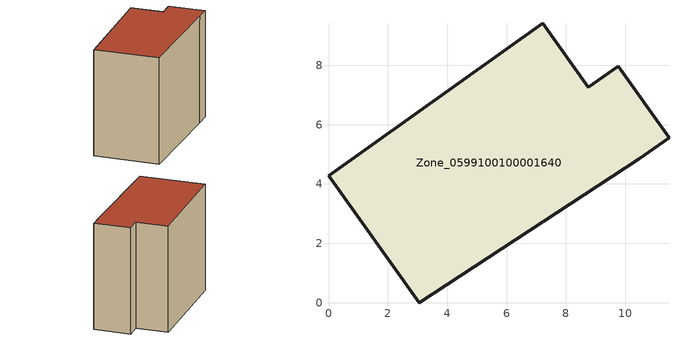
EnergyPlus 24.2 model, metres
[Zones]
Zone_0599100100001640
 floor ground (C_G): 3.06,0 0,4.28 7.22,9.41 8.76,7.26 9.76,7.97 11.47,5.56 10.47,4.85 z0
 wall outside (C_F): 0,4.28 3.06,0 10.47,4.85 11.47,5.56 9.76,7.97 8.76,7.26 7.22,9.41 0,4.28 z0:8.79
 roof outside (C_R): 3.06,0 10.47,4.85 11.47,5.56 9.76,7.97 8.76,7.26 7.22,9.41 0,4.28 z8.79
[BUILDING]
Pand.0599100100001640: North Axis=0; Terrain=City; Loads Convergence Tolerance Value=0.04; Temperature Convergence Tolerance Value=0.4; Solar Distribution=FullExterior; Maximum Number of Warmup Days=25; Minimum Number of Warmup Days=1
[Site:Location]
Rotterdam.The.Hague.AP_ZH_NLD Design_Conditions: Latitude=51.96; Longitude=4.45; Time Zone=1; Elevation=-4.5
[SITE:GROUNDTEMPERATURE:BUILDINGSURFACE]
18, 18, 18, 18, 18, 18, 18, 18, 18, 18, 18, 18
[MATERIAL] Thermal Absorptance=0.9; Solar Absorptance=0.7; Visible Absorptance=0.7
Name | Roughness | Thickness | Conductivity | Density | Specific Heat
G.TI.2006-2014 | MediumSmooth | 0.15 | 0.06 | 540 | 1210
F.TI.2006-2014 | Rough | 0.3 | 0.12 | 1920 | 840
R.TI.2006-2014 | MediumRough | 0.2 | 0.08 | 1500 | 1000
[CONSTRUCTION]
C_G: G.TI.2006-2014
C_F: F.TI.2006-2014
C_R: R.TI.2006-2014
[ZONE]
Zone_0599100100001640: Type=1; Multiplier=1; Ceiling Height=Autocalculate; Volume=Autocalculate; Floor Area=autocalculate; Part of Total Floor Area=Yes
[ZONEINFILTRATION:DESIGNFLOWRATE]
Infil_Zone_0599100100001640: Zone or ZoneList or Space or SpaceList=Zone_0599100100001640; Schedule=AlwaysOn; Design Flow Rate Calculation Method=Flow/Area; Flow Rate per Floor Area=0.0015; Constant Term Coefficient=1; Temperature Term Coefficient=0; Velocity Term Coefficient=0; Velocity Squared Term Coefficient=0
[HVACTEMPLATE:ZONE:IDEALLOADSAIRSYSTEM]
Zone_0599100100001640: Maximum Heating Supply Air Temperature=50; Minimum Cooling Supply Air Temperature=13; Maximum Heating Supply Air Humidity Ratio=0.0156; Minimum Cooling Supply Air Humidity Ratio=0.0077; Heating Limit=NoLimit; Cooling Limit=NoLimit; Dehumidification Control Type=ConstantSensibleHeatRatio; Cooling Sensible Heat Ratio=0.7; Dehumidification Setpoint=60; Humidification Control Type=None; Humidification Setpoint=30; Outdoor Air Method=None; Outdoor Air Flow Rate per Person=0.00944; Outdoor Air Flow Rate per Zone Floor Area=0; Outdoor Air Flow Rate per Zone=0; Demand Controlled Ventilation Type=None; Outdoor Air Economizer Type=NoEconomizer; Heat Recovery Type=None; Sensible Heat Recovery Effectiveness=0.7; Latent Heat Recovery Effectiveness=0.65
[ZONECONTROL:THERMOSTAT]
ThermostatControl_Zone_0599100100001640: Zone or ZoneList=Zone_0599100100001640; Control Type Schedule=DualSetpointControlType; Control 1=Thermostat_Zone_0599100100001640; Temperature Difference Between Cutout And Setpoint=0
[THERMOSTATSETPOINT:DUALSETPOINT]
Thermostat_Zone_0599100100001640: Heating Setpoint Temperature Schedule=HeatingSetpoint_Zone_0599100100001640; Cooling Setpoint Temperature Schedule=CoolingSetpoint_Zone_0599100100001640
[SCHEDULE:COMPACT]
HeatingSetpoint_Zone_0599100100001640: Through: 12/31, For: AllDays, Until: 24:00, 21
CoolingSetpoint_Zone_0599100100001640: Through: 12/31, For: AllDays, Until: 24:00, 24
DualSetpointControlType: Through: 12/31, For: AllDays, Until: 24:00, 4
AlwaysOn: Through: 12/31, For: AllDays, Until: 24:00, 1
